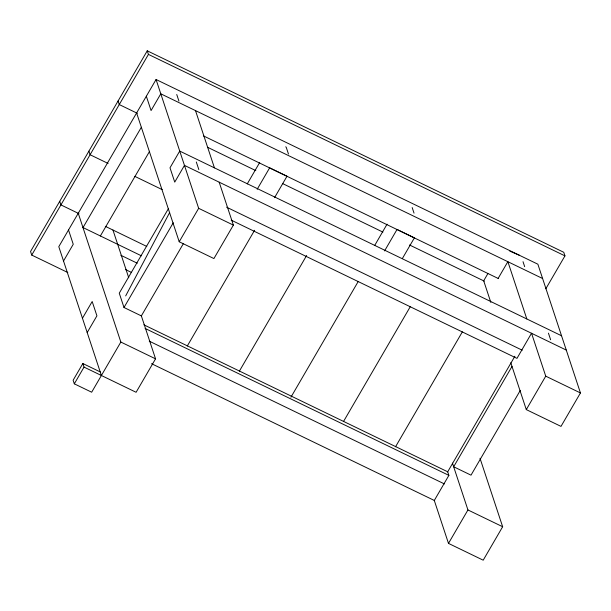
<?xml version="1.0" encoding="UTF-8"?>
<svg xmlns="http://www.w3.org/2000/svg" width="611" height="611" viewBox="0 0 611 611"><rect width="100%" height="100%" fill="white"/><g stroke="black" fill="none" stroke-linecap="round" stroke-linejoin="round"><path stroke-width="0.92" d="M125.675 295.915L169.652 212.513M545.822 288.774L564.954 255.879L563.77 252.297L147.251 50.812L30.55 251.495L31.734 255.077L67.806 272.521M31.734 255.077L148.435 54.394L147.251 50.812M510.796 362.766L526.292 409.607L560.997 426.394L580.45 392.949L537.871 264.204L156.065 79.514L58.793 246.684L101.388 375.49M63.521 260.996L73.251 244.27L68.516 229.957M82.997 227.613L141.347 127.271M100.349 236.006L149.611 151.291M82.454 318.239L92.185 301.521L96.92 315.834L87.19 332.552M168.521 208.473L119.26 293.188L123.995 307.501L141.355 315.895L183.437 243.522M100.212 371.916L82.852 363.522L73.129 380.241L74.313 383.823L91.665 392.216L120.841 342.045L78.239 213.231M74.313 383.823L84.035 367.096L82.852 363.522M123.995 307.501L173.257 222.786M219.173 182.177L233.371 225.115L213.919 258.56L179.214 241.765L198.659 208.32L156.065 79.514M247.249 183.903L259.66 162.564M141.256 315.597L155.553 358.833L136.1 392.285L84.035 367.096M257.178 189.28L269.642 167.849L287.002 176.243L274.538 197.681M187.279 346.025L254.581 230.286M239.344 371.205L306.646 255.474M374.642 245.53L387.053 224.191M290.935 397.211L358.229 281.48M384.571 250.907L397.035 229.469L414.388 237.87L402.405 258.476M343.474 421.575L410.294 306.669M487.861 273.629L483.691 280.793L490.839 302.414M395.538 446.763L462.359 331.849M498.148 278.387L507.871 261.661L526.804 318.911M447.603 471.952L514.905 356.221M512.01 366.424L453.66 466.766L471.012 475.159L520.274 390.444M143.891 324.831L447.695 471.791L448.879 475.373L434.291 500.462L448.489 543.393L483.202 560.188L502.654 526.735L480.009 458.281M448.489 543.393L467.942 509.948L452.453 463.107M526.292 409.607L545.738 376.162L531.539 333.224L516.975 358.374L231.187 220.128M509.818 251.121L519.449 255.291M148.435 54.394L564.954 255.879M285.643 146.861L286.185 147.129L288.476 154.064M542.606 278.517L160.792 93.819L151.07 110.545L146.334 96.233M203.41 135.863L498.561 278.639M137.292 113.287L119.26 104.565L118.076 100.983M207.717 147.35L255.81 170.614M282.427 183.491L382.914 232.096M409.53 244.98L484.248 281.121M561.54 335.767L179.726 151.07L170.003 167.796L174.738 182.109L184.461 165.382L566.275 350.08M226.612 207.198L522.229 350.202M108.116 163.458L90.084 154.736L88.901 151.154M134.741 176.335L162.221 189.631M198.659 208.32L233.371 225.115M545.738 376.162L580.45 392.949M78.941 213.629L60.909 204.906L59.725 201.325M105.329 226.337L146.785 246.447M82.974 227.544L141.416 255.818M120.856 255.276L137.269 263.211M125.591 269.588L131.594 272.491M145.074 328.413L448.879 475.373M149.252 341.152L444.403 483.927M120.841 342.045L155.553 358.833M467.942 509.948L502.654 526.735M151.543 363.682L434.681 500.646M548.441 333.14L550.626 339.747M523.024 261.691L524.666 266.663M412.181 207.557L414.037 213.147M195.505 110.614L214.438 167.865M176.747 94.506L178.916 101.067M196.307 161.961L198.827 169.568M136.612 112.959L179.214 241.765M112.951 230.026L128.738 277.768"/></g></svg>
